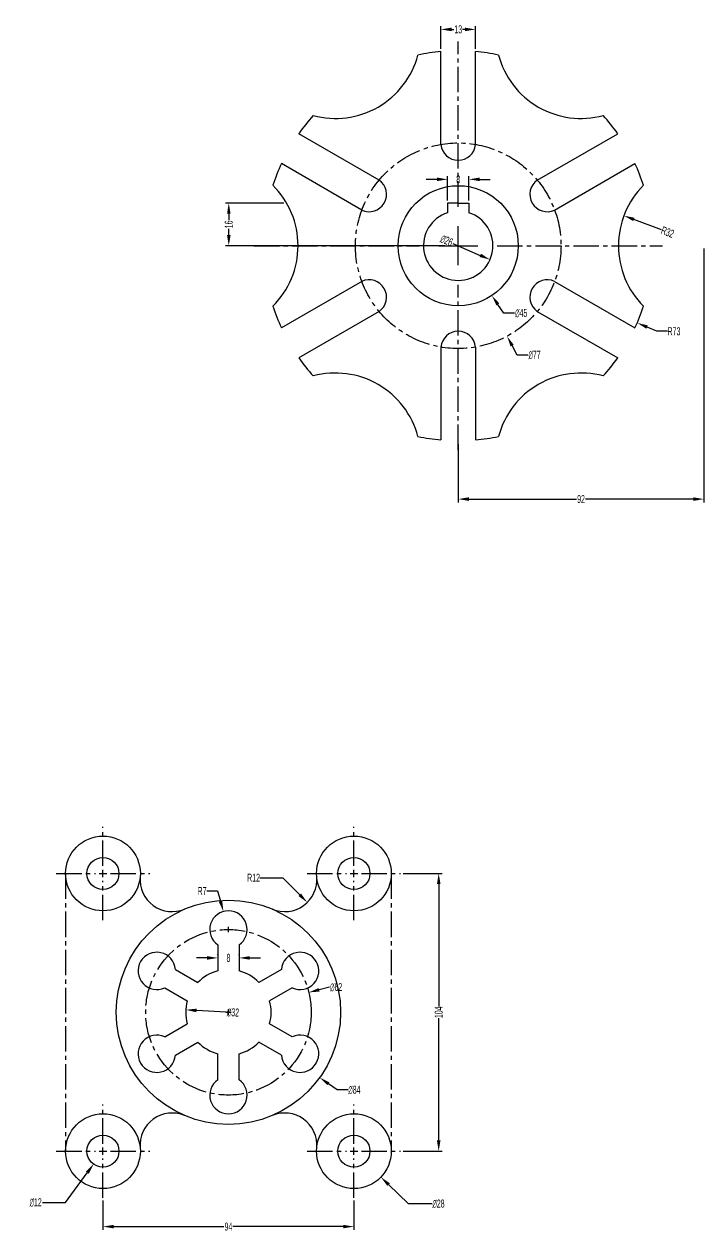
# Model space of a CAD drawing. Header units: millimetres. Extents: x 1568 to 31342, y 459 to 4403.
# Drawn here: x 7750.6 to 8005.2, y 1283.7 to 1736 of the extents above; entities that cross this region are included whole.
import ezdxf

# ---------------------------------------------------------------- set-up
doc = ezdxf.new("R2010")
doc.units = ezdxf.units.MM
doc.header["$LTSCALE"] = 0.5
doc.linetypes.add('CENTER2', pattern=[28.575, 19.05, -3.175, 3.175, -3.175])
doc.layers.add('centre line', color=3, linetype='CENTER2')
doc.layers.add('drawing', color=7, linetype='Continuous')
doc.styles.get("Standard").update_dxf_attribs({"font": 'arial.ttf', "width": 0.5})
doc.dimstyles.new('DARSHU2', dxfattribs={"dimtxt": 3, "dimasz": 4, "dimexe": 1.25, "dimexo": 1, "dimtad": 0, "dimtoh": 1, "dimdec": 1, "dimdsep": 46, "dimtxsty": 'Standard', "dimcen": 1, "dimclrd": 6, "dimclre": 6, "dimclrt": 6, "dimadec": 0, "dimazin": 0, "dimtfac": 1, "dimtdec": 1, "dimtofl": 0, "dimtmove": 0, "dimatfit": 3, "dimfxl": 1, "dimtfillclr": 256, "dimlwd": 25, "dimlwe": 25, "dimarcsym": 0})

# ---------------------------------------------------------------- blocks, each defined once
blk = doc.blocks.new('*U226')
at = {"layer": 'drawing', "color": 0, "linetype": 'CENTER2', "transparency": 16777216}
for p, q in [((0, 14.6), (0, 76.5)), ((-76.5, 0), (-14.6, 0)), ((14.6, 0), (76.5, 0)), ((0, -76.5), (0, -14.6))]:
    blk.add_line(p, q, dxfattribs=at)
at = {"layer": 'drawing', "color": 0, "linetype": 'Continuous', "transparency": 16777216}
for p, q in [((0, -7.3), (0, 7.3)), ((-7.3, 0), (7.3, 0))]:
    blk.add_line(p, q, dxfattribs=at)
blk = doc.blocks.new('*D227')
at = {"layer": 'centre line', "color": 6, "linetype": 'Continuous', "lineweight": 25, "transparency": 16777216}
for p, q in [((7847.91, 1668.99), (7826.01, 1668.99)), ((7827.26, 1664.99), (7827.26, 1662.62)), ((7827.26, 1656.99), (7827.26, 1659.36)), ((7908.2, 1652.99), (7826.01, 1652.99))]:
    blk.add_line(p, q, dxfattribs=at)
at = {"layer": 'centre line', "color": 6, "transparency": 16777216}
for points in [[(7826.6, 1664.99), (7827.93, 1664.99), (7827.26, 1668.99)], [(7826.6, 1656.99), (7827.93, 1656.99), (7827.26, 1652.99)]]:
    blk.add_solid(points, dxfattribs=at)
at = {"layer": 'Defpoints', "color": 0, "transparency": 16777216}
for p in [(7848.91, 1668.99), (7827.26, 1652.99), (7909.2, 1652.99)]:
    blk.add_point(p, dxfattribs=at)
at = {"layer": 'centre line', "color": 6, "transparency": 16777216, "insert": (7827.26, 1660.99), "char_height": 3, "attachment_point": 5, "rotation": 90}
blk.add_mtext('16', dxfattribs=at)
blk = doc.blocks.new('*D228')
at = {"layer": 'centre line', "color": 6, "linetype": 'Continuous', "lineweight": 25, "transparency": 16777216}
for p, q in [((7909.2, 1669.99), (7909.2, 1679.11)), ((7917.2, 1669.99), (7917.2, 1679.11)), ((7905.2, 1677.86), (7901.2, 1677.86)), ((7921.2, 1677.86), (7925.2, 1677.86))]:
    blk.add_line(p, q, dxfattribs=at)
at = {"layer": 'centre line', "color": 6, "transparency": 16777216}
for points in [[(7905.2, 1678.53), (7905.2, 1677.2), (7909.2, 1677.86)], [(7921.2, 1678.53), (7921.2, 1677.2), (7917.2, 1677.86)]]:
    blk.add_solid(points, dxfattribs=at)
at = {"layer": 'Defpoints', "color": 0, "transparency": 16777216}
for p in [(7917.2, 1677.86), (7909.2, 1668.99), (7917.2, 1668.99)]:
    blk.add_point(p, dxfattribs=at)
at = {"layer": 'centre line', "color": 6, "transparency": 16777216, "insert": (7913.2, 1677.86), "char_height": 3, "attachment_point": 5}
blk.add_mtext('8', dxfattribs=at)
blk = doc.blocks.new('*D229')
at = {"layer": 'centre line', "color": 6, "linetype": 'Continuous', "lineweight": 25, "transparency": 16777216}
for p, q in [((8005.2, 1651.99), (8005.2, 1556.86)), ((7913.2, 1578.7), (7913.2, 1556.86)), ((7917.2, 1558.11), (7957.51, 1558.11)), ((8001.2, 1558.11), (7960.89, 1558.11))]:
    blk.add_line(p, q, dxfattribs=at)
at = {"layer": 'centre line', "color": 6, "transparency": 16777216}
for points in [[(7917.2, 1558.78), (7917.2, 1557.44), (7913.2, 1558.11)], [(8001.2, 1558.78), (8001.2, 1557.44), (8005.2, 1558.11)]]:
    blk.add_solid(points, dxfattribs=at)
at = {"layer": 'Defpoints', "color": 0, "transparency": 16777216}
for p in [(8005.2, 1652.99), (7913.2, 1579.7), (8005.2, 1558.11)]:
    blk.add_point(p, dxfattribs=at)
at = {"layer": 'centre line', "color": 6, "transparency": 16777216, "insert": (7959.2, 1558.11), "char_height": 3, "attachment_point": 5}
blk.add_mtext('92', dxfattribs=at)
blk = doc.blocks.new('*D230')
at = {"layer": 'centre line', "color": 6, "linetype": 'Continuous', "lineweight": 25, "transparency": 16777216}
blk.add_line((7989.36, 1658.95), (7978.99, 1662.85), dxfattribs=at)
at = {"layer": 'centre line', "color": 6, "transparency": 16777216}
blk.add_solid([(7979.23, 1663.47), (7978.76, 1662.22), (7975.25, 1664.26)], dxfattribs=at)
at = {"layer": 'Defpoints', "color": 0, "transparency": 16777216}
for p in [(7975.25, 1664.26), (8005.2, 1652.99)]:
    blk.add_point(p, dxfattribs=at)
at = {"layer": 'centre line', "color": 6, "transparency": 16777216, "insert": (7991.62, 1658.1), "char_height": 3, "attachment_point": 5, "rotation": 339.3888}
blk.add_mtext('R32', dxfattribs=at)
blk = doc.blocks.new('*D231')
at = {"layer": 'centre line', "color": 6, "lineweight": 25, "transparency": 16777216}
for p, q in [((7912.2, 1652.99), (7914.2, 1652.99)), ((7913.2, 1651.99), (7913.2, 1653.99))]:
    blk.add_line(p, q, dxfattribs=at)
at = {"layer": 'centre line', "color": 6, "linetype": 'Continuous', "lineweight": 25, "transparency": 16777216}
for p, q in [((7987.59, 1620.95), (7983.92, 1622.53)), ((7991.59, 1620.95), (7987.59, 1620.95))]:
    blk.add_line(p, q, dxfattribs=at)
at = {"layer": 'centre line', "color": 6, "transparency": 16777216}
blk.add_solid([(7984.18, 1623.14), (7983.66, 1621.92), (7980.25, 1624.11)], dxfattribs=at)
at = {"layer": 'Defpoints', "color": 0, "transparency": 16777216}
for p in [(7913.2, 1652.99), (7980.25, 1624.11)]:
    blk.add_point(p, dxfattribs=at)
at = {"layer": 'centre line', "color": 6, "transparency": 16777216, "insert": (7994.01, 1620.95), "char_height": 3, "attachment_point": 5}
blk.add_mtext('R73', dxfattribs=at)
blk = doc.blocks.new('*D232')
at = {"layer": 'centre line', "color": 6, "lineweight": 25, "transparency": 16777216}
for p, q in [((7912.2, 1652.99), (7914.2, 1652.99)), ((7913.2, 1651.99), (7913.2, 1653.99))]:
    blk.add_line(p, q, dxfattribs=at)
at = {"layer": 'centre line', "color": 6, "linetype": 'Continuous', "lineweight": 25, "transparency": 16777216}
for p, q in [((7935.29, 1612.07), (7933.39, 1615.59)), ((7939.29, 1612.07), (7935.29, 1612.07))]:
    blk.add_line(p, q, dxfattribs=at)
at = {"layer": 'centre line', "color": 6, "transparency": 16777216}
blk.add_solid([(7933.97, 1615.91), (7932.8, 1615.27), (7931.49, 1619.11)], dxfattribs=at)
at = {"layer": 'Defpoints', "color": 0, "transparency": 16777216}
for p in [(7894.91, 1686.87), (7931.49, 1619.11)]:
    blk.add_point(p, dxfattribs=at)
at = {"layer": 'centre line', "color": 6, "transparency": 16777216, "insert": (7941.8, 1612.07), "char_height": 3, "attachment_point": 5}
blk.add_mtext('∅77', dxfattribs=at)
blk = doc.blocks.new('*D233')
at = {"layer": 'centre line', "color": 6, "lineweight": 25, "transparency": 16777216}
for p, q in [((7912.2, 1652.99), (7914.2, 1652.99)), ((7913.2, 1651.99), (7913.2, 1653.99))]:
    blk.add_line(p, q, dxfattribs=at)
at = {"layer": 'centre line', "color": 6, "linetype": 'Continuous', "lineweight": 25, "transparency": 16777216}
for p, q in [((7930.28, 1627.72), (7928.04, 1631.04)), ((7934.28, 1627.72), (7930.28, 1627.72))]:
    blk.add_line(p, q, dxfattribs=at)
at = {"layer": 'centre line', "color": 6, "transparency": 16777216}
blk.add_solid([(7928.59, 1631.41), (7927.49, 1630.66), (7925.8, 1634.35)], dxfattribs=at)
at = {"layer": 'Defpoints', "color": 0, "transparency": 16777216}
for p in [(7900.6, 1671.63), (7925.8, 1634.35)]:
    blk.add_point(p, dxfattribs=at)
at = {"layer": 'centre line', "color": 6, "transparency": 16777216, "insert": (7936.8, 1627.72), "char_height": 3, "attachment_point": 5}
blk.add_mtext('∅45', dxfattribs=at)
blk = doc.blocks.new('*D234')
at = {"layer": 'centre line', "color": 6, "linetype": 'Continuous', "lineweight": 25, "transparency": 16777216}
blk.add_line((7911.16, 1653.88), (7921.45, 1649.4), dxfattribs=at)
at = {"layer": 'centre line', "color": 6, "transparency": 16777216}
blk.add_solid([(7921.72, 1650.01), (7921.19, 1648.79), (7925.12, 1647.8)], dxfattribs=at)
at = {"layer": 'Defpoints', "color": 0, "transparency": 16777216}
for p in [(7901.28, 1658.18), (7925.12, 1647.8)]:
    blk.add_point(p, dxfattribs=at)
at = {"layer": 'centre line', "color": 6, "transparency": 16777216, "insert": (7908.86, 1654.88), "char_height": 3, "attachment_point": 5, "rotation": 336.487}
blk.add_mtext('∅26', dxfattribs=at)
blk = doc.blocks.new('*D235')
at = {"layer": 'centre line', "color": 6, "linetype": 'Continuous', "lineweight": 25, "transparency": 16777216}
for p, q in [((7906.72, 1726.7), (7906.72, 1735.26)), ((7910.72, 1734.01), (7911.57, 1734.01)), ((7915.68, 1734.01), (7914.83, 1734.01)), ((7919.68, 1726.7), (7919.68, 1735.26))]:
    blk.add_line(p, q, dxfattribs=at)
at = {"layer": 'centre line', "color": 6, "transparency": 16777216}
for points in [[(7910.72, 1734.68), (7910.72, 1733.34), (7906.72, 1734.01)], [(7915.68, 1734.68), (7915.68, 1733.34), (7919.68, 1734.01)]]:
    blk.add_solid(points, dxfattribs=at)
at = {"layer": 'Defpoints', "color": 0, "transparency": 16777216}
for p in [(7919.68, 1734.01), (7906.72, 1725.7), (7919.68, 1725.7)]:
    blk.add_point(p, dxfattribs=at)
at = {"layer": 'centre line', "color": 6, "transparency": 16777216, "insert": (7913.2, 1734.01), "char_height": 3, "attachment_point": 5}
blk.add_mtext('13', dxfattribs=at)
blk = doc.blocks.new('*U236')
at = {"layer": 'centre line', "color": 0, "linetype": 'CENTER2', "transparency": 16777216}
for p, q in [((0, 2.8), (0, 17.5)), ((-17.5, 0), (-2.8, 0)), ((2.8, 0), (17.5, 0)), ((0, -17.5), (0, -2.8))]:
    blk.add_line(p, q, dxfattribs=at)
at = {"layer": 'centre line', "color": 0, "linetype": 'Continuous', "transparency": 16777216}
for p, q in [((-1.4, 0), (1.4, 0)), ((0, -1.4), (0, 1.4))]:
    blk.add_line(p, q, dxfattribs=at)
blk = doc.blocks.new('*U237')
at = {"layer": 'centre line', "color": 0, "linetype": 'CENTER2', "transparency": 16777216}
for p, q in [((0, 2.8), (0, 17.5)), ((-17.5, 0), (-2.8, 0)), ((2.8, 0), (17.5, 0)), ((0, -17.5), (0, -2.8))]:
    blk.add_line(p, q, dxfattribs=at)
at = {"layer": 'centre line', "color": 0, "linetype": 'Continuous', "transparency": 16777216}
for p, q in [((-1.4, 0), (1.4, 0)), ((0, -1.4), (0, 1.4))]:
    blk.add_line(p, q, dxfattribs=at)
blk = doc.blocks.new('*U238')
at = {"layer": 'centre line', "color": 0, "linetype": 'CENTER2', "transparency": 16777216}
for p, q in [((0, 2.8), (0, 17.5)), ((-17.5, 0), (-2.8, 0)), ((2.8, 0), (17.5, 0)), ((0, -17.5), (0, -2.8))]:
    blk.add_line(p, q, dxfattribs=at)
at = {"layer": 'centre line', "color": 0, "linetype": 'Continuous', "transparency": 16777216}
for p, q in [((-1.4, 0), (1.4, 0)), ((0, -1.4), (0, 1.4))]:
    blk.add_line(p, q, dxfattribs=at)
blk = doc.blocks.new('*U239')
at = {"layer": 'centre line', "color": 0, "linetype": 'CENTER2', "transparency": 16777216}
for p, q in [((0, 2.8), (0, 17.5)), ((-17.5, 0), (-2.8, 0)), ((2.8, 0), (17.5, 0)), ((0, -17.5), (0, -2.8))]:
    blk.add_line(p, q, dxfattribs=at)
at = {"layer": 'centre line', "color": 0, "linetype": 'Continuous', "transparency": 16777216}
for p, q in [((-1.4, 0), (1.4, 0)), ((0, -1.4), (0, 1.4))]:
    blk.add_line(p, q, dxfattribs=at)
blk = doc.blocks.new('*D240')
at = {"layer": 'centre line', "color": 6, "linetype": 'Continuous', "lineweight": 25, "transparency": 16777216}
for p, q in [((7780.13, 1295.41), (7780.13, 1284.41)), ((7874.13, 1295.41), (7874.13, 1284.41)), ((7784.13, 1285.66), (7825.44, 1285.66)), ((7870.13, 1285.66), (7828.83, 1285.66))]:
    blk.add_line(p, q, dxfattribs=at)
at = {"layer": 'centre line', "color": 6, "transparency": 16777216}
for points in [[(7784.13, 1286.33), (7784.13, 1285), (7780.13, 1285.66)], [(7870.13, 1286.33), (7870.13, 1285), (7874.13, 1285.66)]]:
    blk.add_solid(points, dxfattribs=at)
at = {"layer": 'Defpoints', "color": 0, "transparency": 16777216}
for p in [(7780.13, 1296.41), (7874.13, 1296.41), (7874.13, 1285.66)]:
    blk.add_point(p, dxfattribs=at)
at = {"layer": 'centre line', "color": 6, "transparency": 16777216, "insert": (7827.13, 1285.66), "char_height": 3, "attachment_point": 5}
blk.add_mtext('94', dxfattribs=at)
blk = doc.blocks.new('*D241')
at = {"layer": 'centre line', "color": 6, "linetype": 'Continuous', "lineweight": 25, "transparency": 16777216}
for p, q in [((7892.63, 1417.91), (7907.14, 1417.91)), ((7905.89, 1413.91), (7905.89, 1368.12)), ((7905.89, 1317.91), (7905.89, 1363.7)), ((7892.63, 1313.91), (7907.14, 1313.91))]:
    blk.add_line(p, q, dxfattribs=at)
at = {"layer": 'centre line', "color": 6, "transparency": 16777216}
for points in [[(7905.22, 1413.91), (7906.56, 1413.91), (7905.89, 1417.91)], [(7905.22, 1317.91), (7906.56, 1317.91), (7905.89, 1313.91)]]:
    blk.add_solid(points, dxfattribs=at)
at = {"layer": 'Defpoints', "color": 0, "transparency": 16777216}
for p in [(7891.63, 1417.91), (7905.89, 1417.91), (7891.63, 1313.91)]:
    blk.add_point(p, dxfattribs=at)
at = {"layer": 'centre line', "color": 6, "transparency": 16777216, "insert": (7905.89, 1365.91), "char_height": 3, "attachment_point": 5, "rotation": 90}
blk.add_mtext('104', dxfattribs=at)
blk = doc.blocks.new('*D242')
at = {"layer": 'centre line', "color": 6, "lineweight": 25, "transparency": 16777216}
for p, q in [((7826.13, 1365.91), (7828.13, 1365.91)), ((7827.13, 1364.91), (7827.13, 1366.91))]:
    blk.add_line(p, q, dxfattribs=at)
at = {"layer": 'centre line', "color": 6, "linetype": 'Continuous', "lineweight": 25, "transparency": 16777216}
for p, q in [((7867.81, 1336.83), (7864.56, 1339.16)), ((7871.81, 1336.83), (7867.81, 1336.83))]:
    blk.add_line(p, q, dxfattribs=at)
at = {"layer": 'centre line', "color": 6, "transparency": 16777216}
blk.add_solid([(7864.95, 1339.7), (7864.17, 1338.62), (7861.3, 1341.49)], dxfattribs=at)
at = {"layer": 'Defpoints', "color": 0, "transparency": 16777216}
for p in [(7792.96, 1390.33), (7861.3, 1341.49)]:
    blk.add_point(p, dxfattribs=at)
at = {"layer": 'centre line', "color": 6, "transparency": 16777216, "insert": (7874.32, 1336.83), "char_height": 3, "attachment_point": 5}
blk.add_mtext('∅84', dxfattribs=at)
blk = doc.blocks.new('*D243')
at = {"layer": 'centre line', "color": 6, "lineweight": 25, "transparency": 16777216}
for p, q in [((7873.13, 1313.91), (7875.13, 1313.91)), ((7874.13, 1312.91), (7874.13, 1314.91))]:
    blk.add_line(p, q, dxfattribs=at)
at = {"layer": 'centre line', "color": 6, "linetype": 'Continuous', "lineweight": 25, "transparency": 16777216}
for p, q in [((7894.6, 1294.19), (7887.1, 1301.42)), ((7903.31, 1294.19), (7894.6, 1294.19))]:
    blk.add_line(p, q, dxfattribs=at)
at = {"layer": 'centre line', "color": 6, "transparency": 16777216}
blk.add_solid([(7887.56, 1301.9), (7886.63, 1300.94), (7884.21, 1304.19)], dxfattribs=at)
at = {"layer": 'Defpoints', "color": 0, "transparency": 16777216}
for p in [(7864.05, 1323.62), (7884.21, 1304.19)]:
    blk.add_point(p, dxfattribs=at)
at = {"layer": 'centre line', "color": 6, "transparency": 16777216, "insert": (7905.82, 1294.19), "char_height": 3, "attachment_point": 5}
blk.add_mtext('∅28', dxfattribs=at)
blk = doc.blocks.new('*D244')
at = {"layer": 'centre line', "color": 6, "lineweight": 25, "transparency": 16777216}
for p, q in [((7779.13, 1313.91), (7781.13, 1313.91)), ((7780.13, 1312.91), (7780.13, 1314.91))]:
    blk.add_line(p, q, dxfattribs=at)
at = {"layer": 'centre line', "color": 6, "linetype": 'Continuous', "lineweight": 25, "transparency": 16777216}
for p, q in [((7766.13, 1294.69), (7774.24, 1305.82)), ((7757.44, 1294.69), (7766.13, 1294.69))]:
    blk.add_line(p, q, dxfattribs=at)
at = {"layer": 'centre line', "color": 6, "transparency": 16777216}
blk.add_solid([(7773.71, 1306.22), (7774.78, 1305.43), (7776.6, 1309.06)], dxfattribs=at)
at = {"layer": 'Defpoints', "color": 0, "transparency": 16777216}
for p in [(7783.67, 1318.76), (7776.6, 1309.06)]:
    blk.add_point(p, dxfattribs=at)
at = {"layer": 'centre line', "color": 6, "transparency": 16777216, "insert": (7754.93, 1294.69), "char_height": 3, "attachment_point": 5}
blk.add_mtext('∅12', dxfattribs=at)
blk = doc.blocks.new('*D245')
at = {"layer": 'centre line', "color": 6, "linetype": 'Continuous', "lineweight": 25, "transparency": 16777216}
blk.add_line((7864.98, 1375.3), (7861.1, 1374.34), dxfattribs=at)
at = {"layer": 'centre line', "color": 6, "lineweight": 25, "transparency": 16777216}
for p, q in [((7826.13, 1365.91), (7828.13, 1365.91)), ((7827.13, 1364.91), (7827.13, 1366.91))]:
    blk.add_line(p, q, dxfattribs=at)
at = {"layer": 'centre line', "color": 6, "transparency": 16777216}
blk.add_solid([(7860.94, 1374.98), (7861.26, 1373.69), (7857.22, 1373.37)], dxfattribs=at)
at = {"layer": 'Defpoints', "color": 0, "transparency": 16777216}
for p in [(7857.22, 1373.37), (7797.04, 1358.44)]:
    blk.add_point(p, dxfattribs=at)
at = {"layer": 'centre line', "color": 6, "transparency": 16777216, "insert": (7867.49, 1375.3), "char_height": 3, "attachment_point": 5}
blk.add_mtext('∅62', dxfattribs=at)
blk = doc.blocks.new('*D246')
at = {"layer": 'centre line', "color": 6, "linetype": 'Continuous', "lineweight": 25, "transparency": 16777216}
blk.add_line((7826.33, 1365.95), (7815.15, 1366.61), dxfattribs=at)
at = {"layer": 'centre line', "color": 6, "transparency": 16777216}
blk.add_solid([(7815.19, 1367.27), (7815.11, 1365.94), (7811.16, 1366.84)], dxfattribs=at)
at = {"layer": 'Defpoints', "color": 0, "transparency": 16777216}
for p in [(7811.16, 1366.84), (7843.11, 1364.98)]:
    blk.add_point(p, dxfattribs=at)
at = {"layer": 'centre line', "color": 6, "transparency": 16777216, "insert": (7828.83, 1365.81), "char_height": 3, "attachment_point": 5, "rotation": 356.6638}
blk.add_mtext('∅32', dxfattribs=at)
blk = doc.blocks.new('*D247')
at = {"layer": 'centre line', "color": 6, "linetype": 'Continuous', "lineweight": 25, "transparency": 16777216}
for p, q in [((7819.13, 1386.28), (7815.13, 1386.28)), ((7823.13, 1387.28), (7823.13, 1387.53)), ((7831.13, 1387.28), (7831.13, 1387.53)), ((7835.13, 1386.28), (7839.13, 1386.28))]:
    blk.add_line(p, q, dxfattribs=at)
at = {"layer": 'centre line', "color": 6, "transparency": 16777216}
for points in [[(7819.13, 1386.95), (7819.13, 1385.61), (7823.13, 1386.28)], [(7835.13, 1386.95), (7835.13, 1385.61), (7831.13, 1386.28)]]:
    blk.add_solid(points, dxfattribs=at)
at = {"layer": 'Defpoints', "color": 0, "transparency": 16777216}
for p in [(7823.13, 1386.28), (7831.13, 1386.28), (7831.13, 1386.28)]:
    blk.add_point(p, dxfattribs=at)
at = {"layer": 'centre line', "color": 6, "transparency": 16777216, "insert": (7827.13, 1386.28), "char_height": 3, "attachment_point": 5}
blk.add_mtext('8', dxfattribs=at)
blk = doc.blocks.new('*D248')
at = {"layer": 'centre line', "color": 6, "linetype": 'Continuous', "lineweight": 25, "transparency": 16777216}
for p, q in [((7838.95, 1416.33), (7847.53, 1416.33)), ((7847.53, 1416.33), (7853.84, 1409.91))]:
    blk.add_line(p, q, dxfattribs=at)
at = {"layer": 'centre line', "color": 6, "transparency": 16777216}
blk.add_solid([(7854.32, 1410.38), (7853.37, 1409.44), (7856.65, 1407.06)], dxfattribs=at)
at = {"layer": 'Defpoints', "color": 0, "transparency": 16777216}
for p in [(7848.23, 1415.61), (7856.65, 1407.06)]:
    blk.add_point(p, dxfattribs=at)
at = {"layer": 'centre line', "color": 6, "transparency": 16777216, "insert": (7836.54, 1416.33), "char_height": 3, "attachment_point": 5}
blk.add_mtext('R12', dxfattribs=at)
blk = doc.blocks.new('*D249')
at = {"layer": 'centre line', "color": 6, "linetype": 'Continuous', "lineweight": 25, "transparency": 16777216}
for p, q in [((7819.08, 1411.35), (7823.08, 1411.35)), ((7823.08, 1411.35), (7824.16, 1407.5))]:
    blk.add_line(p, q, dxfattribs=at)
at = {"layer": 'centre line', "color": 6, "lineweight": 25, "transparency": 16777216}
for p, q in [((7827.13, 1395.91), (7827.13, 1397.91)), ((7826.13, 1396.91), (7828.13, 1396.91))]:
    blk.add_line(p, q, dxfattribs=at)
at = {"layer": 'centre line', "color": 6, "transparency": 16777216}
blk.add_solid([(7824.8, 1407.68), (7823.52, 1407.32), (7825.24, 1403.65)], dxfattribs=at)
at = {"layer": 'Defpoints', "color": 0, "transparency": 16777216}
for p in [(7825.24, 1403.65), (7827.13, 1396.91)]:
    blk.add_point(p, dxfattribs=at)
at = {"layer": 'centre line', "color": 6, "transparency": 16777216, "insert": (7817.25, 1411.35), "char_height": 3, "attachment_point": 5}
blk.add_mtext('R7', dxfattribs=at)

msp = doc.modelspace()

# ---------------------------------------------------------------- linework, layer by layer
at = {"layer": 'centre line'}
for p, q in [((7766.133, 1417.907), (7766.133, 1313.907)), ((7888.133, 1417.907), (7888.133, 1313.907))]:
    msp.add_line(p, q, dxfattribs=at)
for centre, radius in [((7913.2, 1652.991), 38.5), ((7827.133, 1365.907), 31)]:
    msp.add_circle(centre, radius, dxfattribs=at)
at = {"layer": 'drawing'}
for p, q in [((7906.723, 1690.943), (7906.723, 1725.703)), ((7919.677, 1690.943), (7919.677, 1725.703)), ((7883.572, 1677.576), (7853.468, 1694.956)), ((7942.828, 1677.576), (7972.932, 1694.956)), ((7877.095, 1666.358), (7846.991, 1683.738)), ((7949.305, 1666.358), (7979.409, 1683.738)), ((7913.2, 1668.991), (7909.2, 1668.991)), ((7909.2, 1668.991), (7909.2, 1665.361)), ((7913.2, 1668.991), (7917.2, 1668.991)), ((7917.2, 1668.991), (7917.2, 1665.361)), ((7877.095, 1639.625), (7846.991, 1622.244)), ((7949.305, 1639.625), (7979.409, 1622.244)), ((7883.572, 1628.407), (7853.468, 1611.026)), ((7942.828, 1628.407), (7972.932, 1611.026)), ((7906.723, 1615.04), (7906.723, 1580.279)), ((7919.677, 1615.04), (7919.677, 1580.279)), ((7823.133, 1391.162), (7823.133, 1381.399)), ((7831.133, 1391.162), (7831.133, 1381.399)), ((7807.261, 1381.999), (7815.716, 1377.117)), ((7847.004, 1381.999), (7838.549, 1377.117)), ((7803.261, 1375.07), (7811.716, 1370.189)), ((7851.004, 1375.07), (7842.549, 1370.189)), ((7827.133, 1365.907), (7827.133, 1365.907)), ((7803.261, 1356.743), (7811.716, 1361.625)), ((7851.004, 1356.743), (7842.549, 1361.625)), ((7807.261, 1349.815), (7815.716, 1354.697)), ((7847.004, 1349.815), (7838.549, 1354.697)), ((7823.133, 1340.651), (7823.133, 1350.415)), ((7831.133, 1340.651), (7831.133, 1350.415))]:
    msp.add_line(p, q, dxfattribs=at)
for centre, radius in [((7913.2, 1652.991), 22.5), ((7780.133, 1417.907), 14), ((7874.133, 1417.907), 14), ((7780.133, 1417.907), 6), ((7874.133, 1417.907), 6), ((7827.133, 1365.907), 42), ((7780.133, 1313.907), 14), ((7874.133, 1313.907), 14), ((7780.133, 1313.907), 6), ((7874.133, 1313.907), 6)]:
    msp.add_circle(centre, radius, dxfattribs=at)
for centre, radius, start, end in [((7867.2, 1732.666), 32, 254.93887, 345.06113), ((7913.2, 1652.991), 73, 95.09016, 101.92298), ((7913.2, 1652.991), 73, 78.07702, 84.90984), ((7959.2, 1732.666), 32, 194.93887, 285.06113), ((7913.2, 1652.991), 73, 138.07702, 144.90984), ((7913.2, 1652.991), 73, 35.09016, 41.92298), ((7913.2, 1691.491), 6.5, 184.84242, 355.15758), ((7913.2, 1652.991), 73, 155.09016, 161.92298), ((7913.2, 1652.991), 73, 18.07702, 24.90984), ((7821.2, 1652.991), 32, 314.93887, 45.06113), ((7879.858, 1672.241), 6.5, 244.84242, 55.15758), ((7946.542, 1672.241), 6.5, 124.84242, 295.15758), ((8005.2, 1652.991), 32, 134.93887, 225.06113), ((7913.2, 1652.991), 13, 107.92021, 72.07979), ((7879.858, 1633.741), 6.5, 304.84242, 115.15758), ((7946.542, 1633.741), 6.5, 64.84242, 235.15758), ((7913.2, 1652.991), 73, 198.07702, 204.90984), ((7913.2, 1652.991), 73, 335.09016, 341.92298), ((7913.2, 1614.491), 6.5, 4.84242, 175.15758), ((7913.2, 1652.991), 73, 215.09016, 221.92298), ((7913.2, 1652.991), 73, 318.07702, 324.90984), ((7867.2, 1573.317), 32, 14.93887, 105.06113), ((7959.2, 1573.317), 32, 74.93887, 165.06113), ((7913.2, 1652.991), 73, 258.07702, 264.90984), ((7913.2, 1652.991), 73, 275.09016, 281.92298), ((7806.031, 1415.613), 12, 174.9392, 293.00216), ((7848.234, 1415.613), 12, 246.99784, 5.0608), ((7827.133, 1396.907), 7, 304.8499, 235.1501), ((7800.286, 1381.407), 7, 4.8499, 295.1501), ((7853.979, 1381.407), 7, 244.8499, 175.1501), ((7827.133, 1365.907), 16, 104.47751, 135.52249), ((7827.133, 1365.907), 16, 44.47751, 75.52249), ((7827.133, 1365.907), 16, 164.47751, 195.52249), ((7827.133, 1365.907), 16, 344.47751, 15.52249), ((7800.286, 1350.407), 7, 64.8499, 355.1501), ((7853.979, 1350.407), 7, 184.8499, 115.1501), ((7827.133, 1365.907), 16, 224.47751, 255.52249), ((7827.133, 1365.907), 16, 284.47751, 315.52249), ((7827.133, 1334.907), 7, 124.8499, 55.1501), ((7806.031, 1316.2), 12, 66.99784, 185.0608), ((7848.234, 1316.2), 12, 354.9392, 113.00216)]:
    msp.add_arc(centre, radius, start, end, dxfattribs=at)

# ---------------------------------------------------------------- block references
at = {"layer": 'centre line', "linetype": 'CENTER2'}
for name, p in [('*U238', (7780.133, 1417.907)), ('*U237', (7874.133, 1417.907)), ('*U239', (7780.133, 1313.907)), ('*U236', (7874.133, 1313.907))]:
    msp.add_blockref(name, p, dxfattribs=at)
at = {"layer": 'drawing', "linetype": 'CENTER2'}
msp.add_blockref('*U226', (7913.2, 1652.991), dxfattribs=at)

# ---------------------------------------------------------------- dimensions: what is measured, and where the dimension line sits
at = {"layer": 'centre line'}
for base, p1, p2, picture, middle in [((7919.677, 1734.012), (7906.723, 1725.703), (7919.677, 1725.703), '*D235', (7913.2, 1734.012)), ((7917.2, 1677.865), (7909.2, 1668.991), (7917.2, 1668.991), '*D228', (7913.2, 1677.865)), ((8005.2, 1558.109), (7913.2, 1579.702), (8005.2, 1652.991), '*D229', (7959.2, 1558.109)), ((7831.133, 1386.281), (7823.133, 1386.281), (7831.133, 1386.281), '*D247', (7827.133, 1386.281)), ((7874.133, 1285.664), (7780.133, 1296.407), (7874.133, 1296.407), '*D240', (7827.133, 1285.664))]:
    dim = msp.add_linear_dim(base=base, p1=p1, p2=p2, dimstyle='DARSHU2', dxfattribs=at)
    dim.commit()
    dim.dimension.update_dxf_attribs({"geometry": picture, "text_midpoint": middle})
for p1, p2, picture, middle in [((7894.914, 1686.872), (7931.485, 1619.111), '*D232', (7941.8, 1612.071)), ((7900.601, 1671.633), (7925.799, 1634.349), '*D233', (7936.799, 1627.721)), ((7792.962, 1390.328), (7861.303, 1341.486), '*D242', (7874.324, 1336.835)), ((7797.045, 1358.441), (7857.22, 1373.372), '*D245', (7867.492, 1375.299))]:
    dim = msp.add_diameter_dim_2p(p1=p1, p2=p2, dimstyle='DARSHU2', dxfattribs=at)
    dim.commit()
    dim.dimension.update_dxf_attribs({"geometry": picture, "text_midpoint": middle})
for base, p1, p2, picture, middle in [((7827.262, 1652.991), (7848.913, 1668.991), (7909.2, 1652.991), '*D227', (7827.262, 1660.991)), ((7905.89, 1417.907), (7891.633, 1313.907), (7891.633, 1417.907), '*D241', (7905.89, 1365.907))]:
    dim = msp.add_linear_dim(base=base, p1=p1, p2=p2, angle=90, dimstyle='DARSHU2', dxfattribs=at)
    dim.commit()
    dim.dimension.update_dxf_attribs({"geometry": picture, "text_midpoint": middle})
for center, mpoint, picture, middle in [((8005.2, 1652.991), (7975.248, 1664.256), '*D230', (7991.62, 1658.099)), ((7848.234, 1415.613), (7856.65, 1407.059), '*D248', (7836.541, 1416.326))]:
    dim = msp.add_radius_dim(center=center, mpoint=mpoint, dimstyle='DARSHU2', dxfattribs=at)
    dim.commit()
    dim.dimension.update_dxf_attribs({"geometry": picture, "text_midpoint": middle, "dimtype": 164})
for p1, p2, picture, middle in [((7901.279, 1658.178), (7925.121, 1647.805), '*D234', (7908.858, 1654.88)), ((7843.105, 1364.976), (7811.16, 1366.838), '*D246', (7828.834, 1365.808)), ((7864.051, 1323.62), (7884.215, 1304.193), '*D243', (7905.823, 1294.188)), ((7783.666, 1318.756), (7776.6, 1309.057), '*D244', (7754.928, 1294.69))]:
    dim = msp.add_diameter_dim_2p(p1=p1, p2=p2, dimstyle='DARSHU2', dxfattribs=at)
    dim.commit()
    dim.dimension.update_dxf_attribs({"geometry": picture, "text_midpoint": middle, "dimtype": 163})
for center, mpoint, picture, middle in [((7913.2, 1652.991), (7980.246, 1624.114), '*D231', (7994.01, 1620.95)), ((7827.133, 1396.907), (7825.241, 1403.647), '*D249', (7817.245, 1411.349))]:
    dim = msp.add_radius_dim(center=center, mpoint=mpoint, dimstyle='DARSHU2', dxfattribs=at)
    dim.commit()
    dim.dimension.update_dxf_attribs({"geometry": picture, "text_midpoint": middle})

doc.saveas('drawing.dxf')
